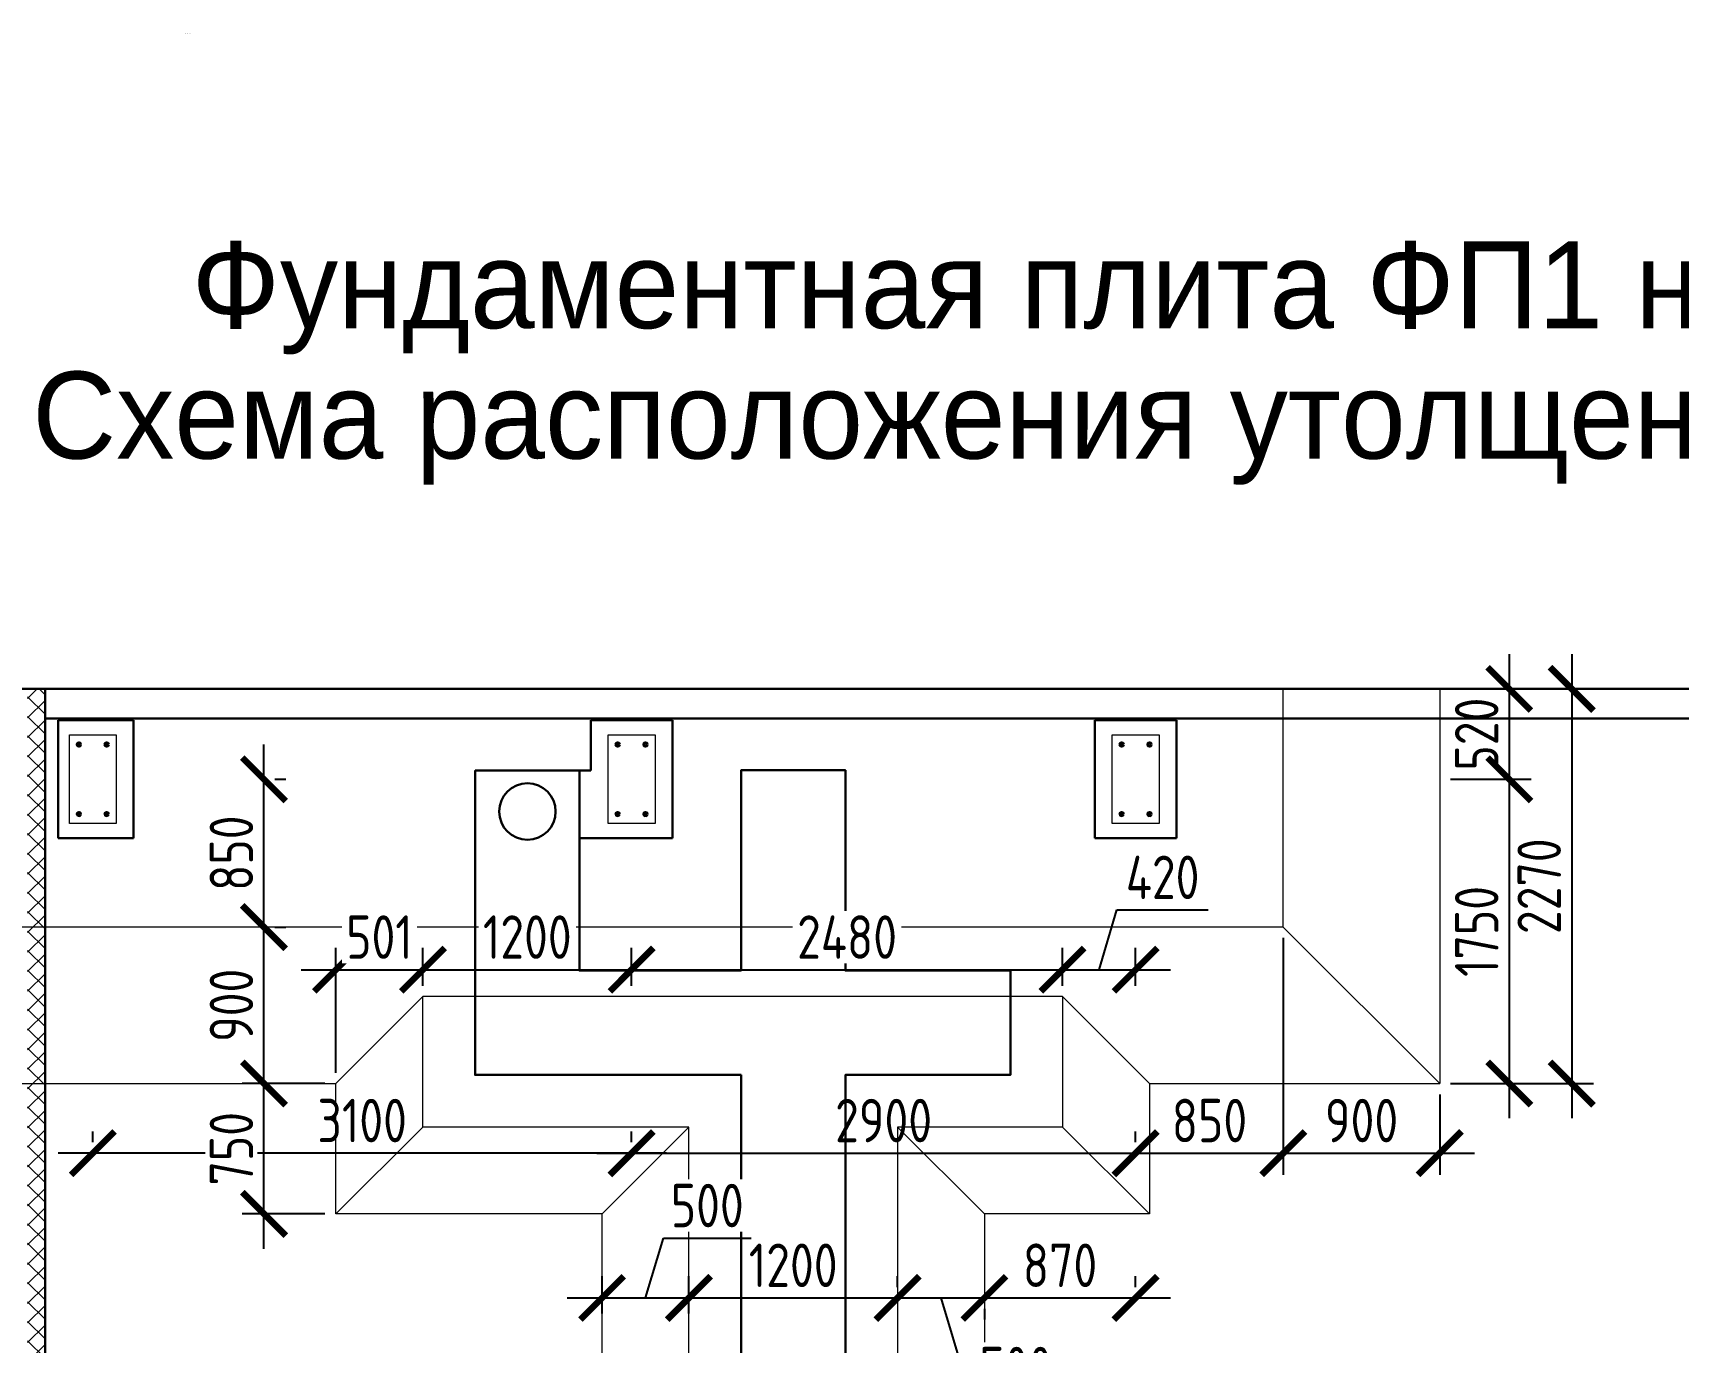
# Model space of a CAD drawing. Header units: millimetres. Extents: x 2559584 to 2748503, y -688364 to -611007.
# Drawn here: x 2578091 to 2587557, y -634865 to -627334 of the extents above; entities that cross this region are included whole.
import ezdxf
from ezdxf.enums import TextEntityAlignment as Align

# ---------------------------------------------------------------- set-up
doc = ezdxf.new("R2010")
doc.units = ezdxf.units.MM
doc.header["$LTSCALE"] = 50
doc.linetypes.add('PS-HIDDEN1', pattern=[4, 3, -1])
doc.layers.get('Defpoints').update_dxf_attribs({"color": 4})
for name, color, linetype, lineweight in [('___отверстия_пол', 84, 'Continuous', 35), ('_PP__F_Plate', 90, 'Continuous', 40), ('_PP_DIM Linear', 140, 'Continuous', 9), ('Тонкие', 175, 'Continuous', 20)]:
    doc.layers.add(name, color=color, linetype=linetype, lineweight=lineweight)
doc.styles.add('_PP_Text Style', font='isocpeur.ttf', dxfattribs={"width": 0.8})
doc.styles.add('PSTUDIO', font='pstudio.shx')
doc.dimstyles.new('_PP_DIM Style', dxfattribs={"dimtxt": 2.5, "dimasz": 2.5, "dimexe": 1.25, "dimexo": 0.625, "dimtad": 1, "dimdec": 0, "dimrnd": 0.001, "dimtxsty": '_PP_Text Style', "dimblk": 'ARCHTICK', "dimcen": 2.5, "dimdle": 2, "dimadec": 0, "dimazin": 2, "dimtfac": 0.75, "dimtdec": 0, "dimtmove": 0, "dimatfit": 3, "dimfxl": 1, "dimtolj": 1, "dimarcsym": 0})

# ---------------------------------------------------------------- blocks, each defined once
blk = doc.blocks.new('_ARCHTICK')
at = {"color": 0, "linetype": 'ByBlock', "const_width": 0.15}
blk.add_lwpolyline([(-0.5, -0.5), (0.5, 0.5)], dxfattribs=at)
blk = doc.blocks.new('*D561')
at = {"layer": '_PP_DIM Linear', "color": 0, "lineweight": -2, "transparency": 16777216}
for p, q in [((2581535.8, -633715.2), (2581535.8, -633652.7)), ((2584435.8, -633715.2), (2584435.8, -633652.7)), ((2581335.8, -633777.7), (2584635.8, -633777.7))]:
    blk.add_line(p, q, dxfattribs=at)
at = {"layer": 'Defpoints', "color": 0, "transparency": 16777216}
for p in [(2581535.8, -633777.7), (2584435.8, -633777.7), (2584435.8, -633777.7)]:
    blk.add_point(p, dxfattribs=at)
at = {"layer": '_PP_DIM Linear', "color": 0, "lineweight": -2, "transparency": 16777216, "xscale": 250, "yscale": 250, "zscale": 250, "rotation": 180}
blk.add_blockref('_ARCHTICK', (2581535.8, -633777.7), dxfattribs=at)
at = {"layer": '_PP_DIM Linear', "color": 0, "lineweight": -2, "transparency": 16777216, "xscale": 250, "yscale": 250, "zscale": 250}
blk.add_blockref('_ARCHTICK', (2584435.8, -633777.7), dxfattribs=at)
at = {"layer": '_PP_DIM Linear', "color": 0, "transparency": 16777216, "insert": (2582985.8, -633590.2), "char_height": 250, "attachment_point": 5, "style": '_PP_Text Style', "bg_fill": 3, "box_fill_scale": 1.1, "bg_fill_color": 256, "bg_fill_true_color": 13158600, "bg_fill_transparency": 0}
blk.add_mtext('\\A1;2900', dxfattribs=at)
blk = doc.blocks.new('*D562')
at = {"layer": '_PP_DIM Linear', "color": 0, "lineweight": -2, "transparency": 16777216}
for p, q in [((2585285.8, -633439.8), (2585285.8, -633902.7)), ((2584435.8, -633715.2), (2584435.8, -633652.7)), ((2584235.8, -633777.7), (2585485.8, -633777.7))]:
    blk.add_line(p, q, dxfattribs=at)
at = {"layer": 'Defpoints', "color": 0, "transparency": 16777216}
for p in [(2585285.8, -633377.3), (2584435.8, -633777.7), (2585285.8, -633777.7)]:
    blk.add_point(p, dxfattribs=at)
at = {"layer": '_PP_DIM Linear', "color": 0, "lineweight": -2, "transparency": 16777216, "xscale": 250, "yscale": 250, "zscale": 250, "rotation": 180}
blk.add_blockref('_ARCHTICK', (2584435.8, -633777.7), dxfattribs=at)
at = {"layer": '_PP_DIM Linear', "color": 0, "lineweight": -2, "transparency": 16777216, "xscale": 250, "yscale": 250, "zscale": 250}
blk.add_blockref('_ARCHTICK', (2585285.8, -633777.7), dxfattribs=at)
at = {"layer": '_PP_DIM Linear', "color": 0, "transparency": 16777216, "insert": (2584860.8, -633590.2), "char_height": 250, "attachment_point": 5, "style": '_PP_Text Style', "bg_fill": 3, "box_fill_scale": 1.1, "bg_fill_color": 256, "bg_fill_true_color": 13158600, "bg_fill_transparency": 0}
blk.add_mtext('\\A1;850', dxfattribs=at)
blk = doc.blocks.new('*D563')
at = {"layer": '_PP_DIM Linear', "color": 0, "lineweight": -2, "transparency": 16777216}
for p, q in [((2585285.8, -632539.8), (2585285.8, -633902.7)), ((2586185.8, -633439.8), (2586185.8, -633902.7)), ((2585085.8, -633777.7), (2586385.8, -633777.7))]:
    blk.add_line(p, q, dxfattribs=at)
at = {"layer": 'Defpoints', "color": 0, "transparency": 16777216}
for p in [(2585285.8, -632477.3), (2586185.8, -633377.3), (2586185.8, -633777.7)]:
    blk.add_point(p, dxfattribs=at)
at = {"layer": '_PP_DIM Linear', "color": 0, "lineweight": -2, "transparency": 16777216, "xscale": 250, "yscale": 250, "zscale": 250, "rotation": 180}
blk.add_blockref('_ARCHTICK', (2585285.8, -633777.7), dxfattribs=at)
at = {"layer": '_PP_DIM Linear', "color": 0, "lineweight": -2, "transparency": 16777216, "xscale": 250, "yscale": 250, "zscale": 250}
blk.add_blockref('_ARCHTICK', (2586185.8, -633777.7), dxfattribs=at)
at = {"layer": '_PP_DIM Linear', "color": 0, "transparency": 16777216, "insert": (2585735.8, -633590.2), "char_height": 250, "attachment_point": 5, "style": '_PP_Text Style', "bg_fill": 3, "box_fill_scale": 1.1, "bg_fill_color": 256, "bg_fill_true_color": 13158600, "bg_fill_transparency": 0}
blk.add_mtext('\\A1;900', dxfattribs=at)
blk = doc.blocks.new('*D564')
at = {"layer": '_PP_DIM Linear', "color": 0, "lineweight": -2, "transparency": 16777216}
for p, q in [((2578435.8, -633715.2), (2578435.8, -633652.7)), ((2581535.8, -633715.2), (2581535.8, -633652.7)), ((2581735.8, -633777.7), (2578235.8, -633777.7))]:
    blk.add_line(p, q, dxfattribs=at)
at = {"layer": 'Defpoints', "color": 0, "transparency": 16777216}
for p in [(2578435.8, -633777.7), (2578435.8, -633777.7), (2581535.8, -633777.7)]:
    blk.add_point(p, dxfattribs=at)
at = {"layer": '_PP_DIM Linear', "color": 0, "lineweight": -2, "transparency": 16777216, "xscale": 250, "yscale": 250, "zscale": 250, "rotation": 180}
blk.add_blockref('_ARCHTICK', (2578435.8, -633777.7), dxfattribs=at)
at = {"layer": '_PP_DIM Linear', "color": 0, "lineweight": -2, "transparency": 16777216, "xscale": 250, "yscale": 250, "zscale": 250}
blk.add_blockref('_ARCHTICK', (2581535.8, -633777.7), dxfattribs=at)
at = {"layer": '_PP_DIM Linear', "color": 0, "transparency": 16777216, "insert": (2579985.8, -633590.2), "char_height": 250, "attachment_point": 5, "style": '_PP_Text Style', "bg_fill": 3, "box_fill_scale": 1.1, "bg_fill_color": 256, "bg_fill_true_color": 13158600, "bg_fill_transparency": 0}
blk.add_mtext('\\A1;3100', dxfattribs=at)
blk = doc.blocks.new('*D585')
at = {"layer": '_PP_DIM Linear', "color": 0, "lineweight": -2, "ltscale": 100, "transparency": 16777216}
for p, q in [((2586585.9, -630907.3), (2586585.9, -631827.3)), ((2586248.3, -631107.3), (2586710.9, -631107.3)), ((2586248.3, -631627.3), (2586710.9, -631627.3))]:
    blk.add_line(p, q, dxfattribs=at)
at = {"layer": 'Defpoints', "color": 0, "ltscale": 100, "transparency": 16777216}
for p in [(2586185.8, -631107.3), (2586185.8, -631627.3)]:
    blk.add_point(p, dxfattribs=at)
at = {"layer": '_PP_DIM Linear', "color": 0, "lineweight": -2, "ltscale": 100, "transparency": 16777216, "xscale": 250, "yscale": 250, "zscale": 250}
for p, rotation in [((2586585.9, -631107.3), 90), ((2586585.9, -631627.3), 270)]:
    blk.add_blockref('_ARCHTICK', p, dxfattribs=dict(at, rotation=rotation))
at = {"layer": '_PP_DIM Linear', "color": 0, "ltscale": 100, "transparency": 16777216, "insert": (2586398.4, -631367.3), "char_height": 250, "attachment_point": 5, "rotation": 90, "style": '_PP_Text Style', "bg_fill": 3, "box_fill_scale": 1.1, "bg_fill_color": 256, "bg_fill_true_color": 13158600, "bg_fill_transparency": 0}
blk.add_mtext('\\A1;520', dxfattribs=at)
at = {"layer": 'Defpoints', "color": 0, "ltscale": 100, "transparency": 16777216}
blk.add_point((2586585.9, -631627.3), dxfattribs=at)
blk = doc.blocks.new('*D586')
at = {"layer": '_PP_DIM Linear', "color": 0, "lineweight": -2, "transparency": 16777216}
for p, q in [((2586585.9, -631427.3), (2586585.9, -633577.3)), ((2586248.3, -631627.3), (2586710.9, -631627.3)), ((2586248.3, -633377.3), (2586710.9, -633377.3))]:
    blk.add_line(p, q, dxfattribs=at)
at = {"layer": 'Defpoints', "color": 0, "transparency": 16777216}
for p in [(2586185.8, -631627.3), (2586185.8, -633377.3), (2586585.9, -633377.3)]:
    blk.add_point(p, dxfattribs=at)
at = {"layer": '_PP_DIM Linear', "color": 0, "lineweight": -2, "transparency": 16777216, "xscale": 250, "yscale": 250, "zscale": 250}
for p, rotation in [((2586585.9, -631627.3), 90), ((2586585.9, -633377.3), 270)]:
    blk.add_blockref('_ARCHTICK', p, dxfattribs=dict(at, rotation=rotation))
at = {"layer": '_PP_DIM Linear', "color": 0, "transparency": 16777216, "insert": (2586398.4, -632502.3), "char_height": 250, "attachment_point": 5, "rotation": 90, "style": '_PP_Text Style', "bg_fill": 3, "box_fill_scale": 1.1, "bg_fill_color": 256, "bg_fill_true_color": 13158600, "bg_fill_transparency": 0}
blk.add_mtext('\\A1;1750', dxfattribs=at)
blk = doc.blocks.new('*D587')
at = {"layer": '_PP_DIM Linear', "color": 0, "lineweight": -2, "transparency": 16777216}
for p, q in [((2586945.5, -630907.3), (2586945.5, -633577.3)), ((2586248.3, -631107.3), (2587070.5, -631107.3)), ((2586248.3, -633377.3), (2587070.5, -633377.3))]:
    blk.add_line(p, q, dxfattribs=at)
at = {"layer": 'Defpoints', "color": 0, "transparency": 16777216}
for p in [(2586185.8, -631107.3), (2586185.8, -633377.3), (2586945.5, -633377.3)]:
    blk.add_point(p, dxfattribs=at)
at = {"layer": '_PP_DIM Linear', "color": 0, "lineweight": -2, "transparency": 16777216, "xscale": 250, "yscale": 250, "zscale": 250}
for p, rotation in [((2586945.5, -631107.3), 90), ((2586945.5, -633377.3), 270)]:
    blk.add_blockref('_ARCHTICK', p, dxfattribs=dict(at, rotation=rotation))
at = {"layer": '_PP_DIM Linear', "color": 0, "transparency": 16777216, "insert": (2586758, -632242.3), "char_height": 250, "attachment_point": 5, "rotation": 90, "style": '_PP_Text Style', "bg_fill": 3, "box_fill_scale": 1.1, "bg_fill_color": 256, "bg_fill_true_color": 13158600, "bg_fill_transparency": 0}
blk.add_mtext('\\A1;2270', dxfattribs=at)
blk = doc.blocks.new('ФП')
at = {"layer": '_PP__F_Plate', "lineweight": 15, "true_color": 0xffffff}
h = blk.add_hatch(dxfattribs=at)
h.set_pattern_fill('ANSI37', scale=25)
h.set_pattern_definition([(45, (-152493.95, -10846.61), (-56.1266, 56.1266), []), (135, (-152493.95, -10846.61), (-56.1266, -56.1266), [])])
h.paths.add_polyline_path([(14725, 12340.5), (14725, 12520), (14625, 12520), (14625, 12000), (14725, 12000)])
h.paths.add_polyline_path([(14725, 12000), (14625, 12000), (14625, 11660.5), (14625, 11350), (14725, 11350)])
h.paths.add_polyline_path([(14725, 11350), (14625, 11350), (14625, 10450), (14725, 10450)])
h.paths.add_polyline_path([(14725, 10450), (14625, 10450), (14625, 7550), (14725, 7550)])
h.paths.add_polyline_path([(14725, 7452.7, 0.017103), (14625, 7469.8), (14625, 6800), (14725, 6800)])
h.paths.add_polyline_path([(14725, 6650), (14625, 6650), (14625, 6000), (14725, 6000)])
h.paths.add_polyline_path([(14725, 6800), (14625, 6800), (14625, 6650), (14725, 6650)])
h.paths.add_polyline_path([(14725, 6000), (14625, 6000), (14625, 5700), (14725, 5700)])
h.paths.add_polyline_path([(14725, 5700), (14625, 5700), (14625, 5350), (14725, 5350)])
h.paths.add_polyline_path([(14725, 5350), (14625, 5350), (14625, 4530.2, 0.017103), (14725, 4547.3)])
h.paths.add_polyline_path([(14725, 4547.3, -0.017103), (14625, 4530.2), (14625, 4450), (14725, 4450)])
h.paths.add_polyline_path([(14725, 4450), (14625, 4450), (14625, 1550), (14725, 1550)])
h.paths.add_polyline_path([(14725, 1550), (14625, 1550), (14625, 650), (14725, 650)])
h.paths.add_polyline_path([(14725, 650), (14625, 650), (14625, 0), (14725, 0)])
h.paths.add_polyline_path([(14725, 0), (14625, 0), (14625, -339.5), (14625, -520), (14725, -520)])
at = {"ltscale": 120}
for centre in [(14920, 12200), (15080, 12200), (18020, 12200), (18180, 12200), (20920, 12200), (21080, 12200), (14920, 11800), (15080, 11800), (18020, 11800), (18180, 11800), (20920, 11800), (21080, 11800)]:
    blk.add_circle(centre, 10, dxfattribs=at)
at = {"color": 3, "lineweight": 30}
blk.add_circle((17500.4, 11814.5), 162.5, dxfattribs=at)
at = {"layer": '___отверстия_пол', "color": 1, "lineweight": -2}
blk.add_lwpolyline([(18730, 10300), (17199.1, 10300), (17200, 10900), (17200, 10900), (17200, 10900), (17200.1, 12050), (17800.1, 12050), (17800, 10900), (18730, 10900), (18730, 12052), (19330, 12052), (19330, 10900), (20279.6, 10900), (20279.6, 10300), (19330, 10300), (19330, 8265), (18730, 8265)], close=True, dxfattribs=at)
at = {"layer": '_PP__F_Plate', "lineweight": -2}
for p, q in [((14725, 12520), (14725, -520)), ((14800, 11660.5), (14800, 12340.5)), ((15235, 12340.5), (14800, 12340.5)), ((15235, 11660.5), (15235, 12340.5)), ((18335, 12340.5), (17865, 12340.5)), ((17865, 12050), (17865, 12340.5)), ((18335, 11660.5), (18335, 12340.5)), ((20765, 11660.5), (20765, 12340.5)), ((21235, 12340.5), (20765, 12340.5)), ((21235, 11660.5), (21235, 12340.5)), ((15235, 11660.5), (14800, 11660.5)), ((18335, 11660.5), (17800.1, 11660.5)), ((17865, 11660.5), (17865, 11660.5)), ((21235, 11660.5), (20765, 11660.5))]:
    blk.add_line(p, q, dxfattribs=at)
at = {"layer": '_PP__F_Plate', "linetype": 'PS-HIDDEN1', "lineweight": 15, "ltscale": 100}
for p, q in [((21850, 11150), (21850, 12520)), ((22750, 12520), (22750, 10250)), ((21850, 11150), (13500, 11150)), ((21850, 11150), (22750, 10250)), ((14000, 10250), (16399, 10250)), ((21079.6, 10250), (22750, 10250))]:
    blk.add_line(p, q, dxfattribs=at)
at = {"layer": '_PP__F_Plate', "lineweight": -2, "ltscale": 150}
blk.add_line((14725, 12350), (45380, 12350), dxfattribs=at)
at = {"layer": '_PP__F_Plate', "color": 1, "linetype": 'PS-HIDDEN1', "lineweight": 15, "ltscale": 100}
blk.add_line((20579.6, 10750), (16899.8, 10750), dxfattribs=at)
at = {"layer": '_PP__F_Plate', "lineweight": -2, "ltscale": 150}
blk.add_lwpolyline([(12270, 12520), (33130, 12520)], dxfattribs=at)
at = {"layer": '_PP__F_Plate', "lineweight": -2}
blk.add_lwpolyline([(17800.1, 12050), (17865, 12050)], dxfattribs=at)
at = {"layer": '_PP__F_Plate', "color": 1, "linetype": 'PS-HIDDEN1', "lineweight": 15, "ltscale": 100}
for points in [[(16399, 10250), (16899.8, 10750)], [(20579.6, 10750), (20579.6, 10000), (19630, 10000), (19630, 7249.9), (18430, 7249.9), (18430, 10000), (16898.7, 10000), (16899.8, 10750)], [(21079.6, 10250), (20579.6, 10750)], [(17930, 7749.9), (17930, 9500), (16397.9, 9500), (16399, 10250)], [(21079.6, 10250), (21079.6, 9500), (20130, 9500), (20130, 7749.9)], [(16397.9, 9500), (16898.7, 10000)], [(17930, 9500), (18430, 10000)], [(20130, 9500), (19630, 10000)], [(21079.6, 9500), (20579.6, 10000)]]:
    blk.add_lwpolyline(points, dxfattribs=at)
at = {"layer": 'Тонкие', "ltscale": 120}
for points in [[(14865, 11745), (14865, 12255), (15135, 12255), (15135, 11745)], [(17965, 11745), (17965, 12255), (18235, 12255), (18235, 11745)], [(20865, 11745), (20865, 12255), (21135, 12255), (21135, 11745)]]:
    blk.add_lwpolyline(points, close=True, dxfattribs=at)
blk = doc.blocks.new('*D450')
at = {"layer": '_PP_DIM Linear', "color": 0, "lineweight": -2, "transparency": 16777216}
for p, q in [((2581615.8, -634610.4), (2581718.9, -634266.6)), ((2581718.9, -634266.6), (2582223.9, -634266.6)), ((2581365.8, -634700.5), (2581365.8, -634485.4)), ((2581865.8, -634700.5), (2581865.8, -634485.4)), ((2581165.8, -634610.4), (2582065.8, -634610.4))]:
    blk.add_line(p, q, dxfattribs=at)
at = {"layer": 'Defpoints', "color": 0, "transparency": 16777216}
for p in [(2581865.8, -634610.4), (2581365.8, -634763), (2581865.8, -634763)]:
    blk.add_point(p, dxfattribs=at)
at = {"layer": '_PP_DIM Linear', "color": 0, "lineweight": -2, "transparency": 16777216, "xscale": 250, "yscale": 250, "zscale": 250, "rotation": 180}
blk.add_blockref('_ARCHTICK', (2581365.8, -634610.4), dxfattribs=at)
at = {"layer": '_PP_DIM Linear', "color": 0, "lineweight": -2, "transparency": 16777216, "xscale": 250, "yscale": 250, "zscale": 250}
blk.add_blockref('_ARCHTICK', (2581865.8, -634610.4), dxfattribs=at)
at = {"layer": '_PP_DIM Linear', "color": 0, "transparency": 16777216, "insert": (2581971.4, -634079.1), "char_height": 250, "attachment_point": 5, "style": '_PP_Text Style', "bg_fill": 3, "box_fill_scale": 1.1, "bg_fill_color": 256, "bg_fill_true_color": 13158600, "bg_fill_transparency": 0}
blk.add_mtext('\\A1;500', dxfattribs=at)
blk = doc.blocks.new('*D451')
at = {"layer": '_PP_DIM Linear', "color": 0, "lineweight": -2, "transparency": 16777216}
for p, q in [((2581865.8, -634700.5), (2581865.8, -634485.4)), ((2583065.8, -634547.9), (2583065.8, -634485.4)), ((2581665.8, -634610.4), (2583265.8, -634610.4))]:
    blk.add_line(p, q, dxfattribs=at)
at = {"layer": 'Defpoints', "color": 0, "transparency": 16777216}
for p in [(2583065.8, -634610.4), (2583065.8, -634610.4), (2581865.8, -634763)]:
    blk.add_point(p, dxfattribs=at)
at = {"layer": '_PP_DIM Linear', "color": 0, "lineweight": -2, "transparency": 16777216, "xscale": 250, "yscale": 250, "zscale": 250, "rotation": 180}
blk.add_blockref('_ARCHTICK', (2581865.8, -634610.4), dxfattribs=at)
at = {"layer": '_PP_DIM Linear', "color": 0, "lineweight": -2, "transparency": 16777216, "xscale": 250, "yscale": 250, "zscale": 250}
blk.add_blockref('_ARCHTICK', (2583065.8, -634610.4), dxfattribs=at)
at = {"layer": '_PP_DIM Linear', "color": 0, "transparency": 16777216, "insert": (2582465.8, -634422.9), "char_height": 250, "attachment_point": 5, "style": '_PP_Text Style', "bg_fill": 3, "box_fill_scale": 1.1, "bg_fill_color": 256, "bg_fill_true_color": 13158600, "bg_fill_transparency": 0}
blk.add_mtext('\\A1;1200', dxfattribs=at)
blk = doc.blocks.new('*D452')
at = {"layer": '_PP_DIM Linear', "color": 0, "lineweight": -2, "transparency": 16777216}
for p, q in [((2583065.8, -634547.9), (2583065.8, -634485.4)), ((2582865.8, -634610.4), (2583765.8, -634610.4)), ((2583315.8, -634610.4), (2583493.9, -635204.1)), ((2583565.8, -634672.9), (2583565.8, -634735.4)), ((2583493.9, -635204.1), (2583998.9, -635204.1))]:
    blk.add_line(p, q, dxfattribs=at)
at = {"layer": 'Defpoints', "color": 0, "transparency": 16777216}
for p in [(2583065.8, -634610.4), (2583565.8, -634610.4), (2583565.8, -634610.4)]:
    blk.add_point(p, dxfattribs=at)
at = {"layer": '_PP_DIM Linear', "color": 0, "lineweight": -2, "transparency": 16777216, "xscale": 250, "yscale": 250, "zscale": 250, "rotation": 180}
blk.add_blockref('_ARCHTICK', (2583065.8, -634610.4), dxfattribs=at)
at = {"layer": '_PP_DIM Linear', "color": 0, "lineweight": -2, "transparency": 16777216, "xscale": 250, "yscale": 250, "zscale": 250}
blk.add_blockref('_ARCHTICK', (2583565.8, -634610.4), dxfattribs=at)
at = {"layer": '_PP_DIM Linear', "color": 0, "transparency": 16777216, "insert": (2583746.4, -635016.6), "char_height": 250, "attachment_point": 5, "style": '_PP_Text Style', "bg_fill": 3, "box_fill_scale": 1.1, "bg_fill_color": 256, "bg_fill_true_color": 13158600, "bg_fill_transparency": 0}
blk.add_mtext('\\A1;500', dxfattribs=at)
blk = doc.blocks.new('*D453')
at = {"layer": '_PP_DIM Linear', "color": 0, "lineweight": -2, "transparency": 16777216}
for p, q in [((2584435.8, -634547.9), (2584435.8, -634485.4)), ((2583365.8, -634610.4), (2584635.8, -634610.4)), ((2583565.8, -634672.9), (2583565.8, -634735.4))]:
    blk.add_line(p, q, dxfattribs=at)
at = {"layer": 'Defpoints', "color": 0, "transparency": 16777216}
for p in [(2583565.8, -634610.4), (2584435.8, -634610.4), (2584435.8, -634610.4)]:
    blk.add_point(p, dxfattribs=at)
at = {"layer": '_PP_DIM Linear', "color": 0, "lineweight": -2, "transparency": 16777216, "xscale": 250, "yscale": 250, "zscale": 250, "rotation": 180}
blk.add_blockref('_ARCHTICK', (2583565.8, -634610.4), dxfattribs=at)
at = {"layer": '_PP_DIM Linear', "color": 0, "lineweight": -2, "transparency": 16777216, "xscale": 250, "yscale": 250, "zscale": 250}
blk.add_blockref('_ARCHTICK', (2584435.8, -634610.4), dxfattribs=at)
at = {"layer": '_PP_DIM Linear', "color": 0, "transparency": 16777216, "insert": (2584000.8, -634422.9), "char_height": 250, "attachment_point": 5, "style": '_PP_Text Style', "bg_fill": 3, "box_fill_scale": 1.1, "bg_fill_color": 256, "bg_fill_true_color": 13158600, "bg_fill_transparency": 0}
blk.add_mtext('\\A1;870', dxfattribs=at)
blk = doc.blocks.new('*D454')
at = {"layer": '_PP_DIM Linear', "color": 0, "lineweight": -2, "transparency": 16777216}
for p, q in [((2579834.8, -633314.8), (2579834.8, -632597.4)), ((2580335.6, -632814.8), (2580335.6, -632597.4)), ((2579634.8, -632722.4), (2580535.6, -632722.4))]:
    blk.add_line(p, q, dxfattribs=at)
at = {"layer": 'Defpoints', "color": 0, "transparency": 16777216}
for p in [(2580335.6, -632877.3), (2579834.8, -633377.3)]:
    blk.add_point(p, dxfattribs=at)
at = {"layer": '_PP_DIM Linear', "color": 0, "lineweight": -2, "transparency": 16777216, "xscale": 250, "yscale": 250, "zscale": 250, "rotation": 180}
blk.add_blockref('_ARCHTICK', (2579834.8, -632722.4), dxfattribs=at)
at = {"layer": '_PP_DIM Linear', "color": 0, "lineweight": -2, "transparency": 16777216, "xscale": 250, "yscale": 250, "zscale": 250}
blk.add_blockref('_ARCHTICK', (2580335.6, -632722.4), dxfattribs=at)
at = {"layer": '_PP_DIM Linear', "color": 0, "transparency": 16777216, "insert": (2580085.2, -632534.9), "char_height": 250, "attachment_point": 5, "style": '_PP_Text Style', "bg_fill": 3, "box_fill_scale": 1.1, "bg_fill_color": 256, "bg_fill_true_color": 13158600, "bg_fill_transparency": 0}
blk.add_mtext('\\A1;501', dxfattribs=at)
at = {"layer": 'Defpoints', "color": 0, "transparency": 16777216}
blk.add_point((2580335.6, -632722.4), dxfattribs=at)
blk = doc.blocks.new('*D455')
at = {"layer": '_PP_DIM Linear', "color": 0, "lineweight": -2, "transparency": 16777216}
for p, q in [((2580335.6, -632814.8), (2580335.6, -632597.4)), ((2581535.8, -632814.8), (2581535.8, -632597.4)), ((2580135.6, -632722.4), (2581735.8, -632722.4))]:
    blk.add_line(p, q, dxfattribs=at)
at = {"layer": 'Defpoints', "color": 0, "transparency": 16777216}
for p in [(2581535.8, -632722.4), (2580335.6, -632877.3), (2581535.8, -632877.3)]:
    blk.add_point(p, dxfattribs=at)
at = {"layer": '_PP_DIM Linear', "color": 0, "lineweight": -2, "transparency": 16777216, "xscale": 250, "yscale": 250, "zscale": 250, "rotation": 180}
blk.add_blockref('_ARCHTICK', (2580335.6, -632722.4), dxfattribs=at)
at = {"layer": '_PP_DIM Linear', "color": 0, "lineweight": -2, "transparency": 16777216, "xscale": 250, "yscale": 250, "zscale": 250}
blk.add_blockref('_ARCHTICK', (2581535.8, -632722.4), dxfattribs=at)
at = {"layer": '_PP_DIM Linear', "color": 0, "transparency": 16777216, "insert": (2580935.7, -632534.9), "char_height": 250, "attachment_point": 5, "style": '_PP_Text Style', "bg_fill": 3, "box_fill_scale": 1.1, "bg_fill_color": 256, "bg_fill_true_color": 13158600, "bg_fill_transparency": 0}
blk.add_mtext('\\A1;1200', dxfattribs=at)
blk = doc.blocks.new('*D456')
at = {"layer": '_PP_DIM Linear', "color": 0, "lineweight": -2, "transparency": 16777216}
for p, q in [((2581535.8, -632814.8), (2581535.8, -632597.4)), ((2584015.4, -632814.8), (2584015.4, -632597.4)), ((2581335.8, -632722.4), (2584215.4, -632722.4))]:
    blk.add_line(p, q, dxfattribs=at)
at = {"layer": 'Defpoints', "color": 0, "transparency": 16777216}
for p in [(2584015.4, -632722.4), (2581535.8, -632877.3), (2584015.4, -632877.3)]:
    blk.add_point(p, dxfattribs=at)
at = {"layer": '_PP_DIM Linear', "color": 0, "lineweight": -2, "transparency": 16777216, "xscale": 250, "yscale": 250, "zscale": 250, "rotation": 180}
blk.add_blockref('_ARCHTICK', (2581535.8, -632722.4), dxfattribs=at)
at = {"layer": '_PP_DIM Linear', "color": 0, "lineweight": -2, "transparency": 16777216, "xscale": 250, "yscale": 250, "zscale": 250}
blk.add_blockref('_ARCHTICK', (2584015.4, -632722.4), dxfattribs=at)
at = {"layer": '_PP_DIM Linear', "color": 0, "transparency": 16777216, "insert": (2582775.6, -632534.9), "char_height": 250, "attachment_point": 5, "style": '_PP_Text Style', "bg_fill": 3, "box_fill_scale": 1.1, "bg_fill_color": 256, "bg_fill_true_color": 13158600, "bg_fill_transparency": 0}
blk.add_mtext('\\A1;2480', dxfattribs=at)
blk = doc.blocks.new('*D457')
at = {"layer": '_PP_DIM Linear', "color": 0, "lineweight": -2, "transparency": 16777216}
for p, q in [((2584225.6, -632722.4), (2584328.7, -632378.7)), ((2584328.7, -632378.7), (2584853.7, -632378.7)), ((2584015.4, -632814.8), (2584015.4, -632597.4)), ((2584435.8, -632814.8), (2584435.8, -632597.4)), ((2583815.4, -632722.4), (2584635.8, -632722.4))]:
    blk.add_line(p, q, dxfattribs=at)
at = {"layer": 'Defpoints', "color": 0, "transparency": 16777216}
for p in [(2584435.8, -632722.4), (2584015.4, -632877.3), (2584435.8, -632877.3)]:
    blk.add_point(p, dxfattribs=at)
at = {"layer": '_PP_DIM Linear', "color": 0, "lineweight": -2, "transparency": 16777216, "xscale": 250, "yscale": 250, "zscale": 250, "rotation": 180}
blk.add_blockref('_ARCHTICK', (2584015.4, -632722.4), dxfattribs=at)
at = {"layer": '_PP_DIM Linear', "color": 0, "lineweight": -2, "transparency": 16777216, "xscale": 250, "yscale": 250, "zscale": 250}
blk.add_blockref('_ARCHTICK', (2584435.8, -632722.4), dxfattribs=at)
at = {"layer": '_PP_DIM Linear', "color": 0, "transparency": 16777216, "insert": (2584591.2, -632191.2), "char_height": 250, "attachment_point": 5, "style": '_PP_Text Style', "bg_fill": 3, "box_fill_scale": 1.1, "bg_fill_color": 256, "bg_fill_true_color": 13158600, "bg_fill_transparency": 0}
blk.add_mtext('\\A1;420', dxfattribs=at)
blk = doc.blocks.new('*D458')
at = {"layer": '_PP_DIM Linear', "color": 0, "lineweight": -2, "transparency": 16777216}
for p, q in [((2579420.8, -634327.3), (2579420.8, -633177.3)), ((2579771.2, -633377.3), (2579295.8, -633377.3)), ((2579771.2, -634127.3), (2579295.8, -634127.3))]:
    blk.add_line(p, q, dxfattribs=at)
at = {"layer": 'Defpoints', "color": 0, "transparency": 16777216}
for p in [(2579420.8, -633377.3), (2579833.7, -633377.3), (2579833.7, -634127.3)]:
    blk.add_point(p, dxfattribs=at)
at = {"layer": '_PP_DIM Linear', "color": 0, "lineweight": -2, "transparency": 16777216, "xscale": 250, "yscale": 250, "zscale": 250}
for p, rotation in [((2579420.8, -633377.3), 90), ((2579420.8, -634127.3), 270)]:
    blk.add_blockref('_ARCHTICK', p, dxfattribs=dict(at, rotation=rotation))
at = {"layer": '_PP_DIM Linear', "color": 0, "transparency": 16777216, "insert": (2579233.3, -633752.3), "char_height": 250, "attachment_point": 5, "rotation": 90, "style": '_PP_Text Style', "bg_fill": 3, "box_fill_scale": 1.1, "bg_fill_color": 256, "bg_fill_true_color": 13158600, "bg_fill_transparency": 0}
blk.add_mtext('\\A1;750', dxfattribs=at)
blk = doc.blocks.new('*D459')
at = {"layer": '_PP_DIM Linear', "color": 0, "lineweight": -2, "transparency": 16777216}
for p, q in [((2579420.8, -633577.3), (2579420.8, -632277.3)), ((2579483.3, -632477.3), (2579545.8, -632477.3)), ((2579771.2, -633377.3), (2579295.8, -633377.3))]:
    blk.add_line(p, q, dxfattribs=at)
at = {"layer": 'Defpoints', "color": 0, "transparency": 16777216}
for p in [(2579420.8, -632477.3), (2579420.8, -632477.3), (2579833.7, -633377.3)]:
    blk.add_point(p, dxfattribs=at)
at = {"layer": '_PP_DIM Linear', "color": 0, "lineweight": -2, "transparency": 16777216, "xscale": 250, "yscale": 250, "zscale": 250}
for p, rotation in [((2579420.8, -632477.3), 90), ((2579420.8, -633377.3), 270)]:
    blk.add_blockref('_ARCHTICK', p, dxfattribs=dict(at, rotation=rotation))
at = {"layer": '_PP_DIM Linear', "color": 0, "transparency": 16777216, "insert": (2579233.3, -632927.3), "char_height": 250, "attachment_point": 5, "rotation": 90, "style": '_PP_Text Style', "bg_fill": 3, "box_fill_scale": 1.1, "bg_fill_color": 256, "bg_fill_true_color": 13158600, "bg_fill_transparency": 0}
blk.add_mtext('\\A1;900', dxfattribs=at)
blk = doc.blocks.new('*D460')
at = {"layer": '_PP_DIM Linear', "color": 0, "lineweight": -2, "transparency": 16777216}
for p, q in [((2579420.8, -632677.3), (2579420.8, -631427.3)), ((2579483.3, -631627.3), (2579545.8, -631627.3)), ((2579483.3, -632477.3), (2579545.8, -632477.3))]:
    blk.add_line(p, q, dxfattribs=at)
at = {"layer": 'Defpoints', "color": 0, "transparency": 16777216}
for p in [(2579420.8, -631627.3), (2579420.8, -631627.3), (2579420.8, -632477.3)]:
    blk.add_point(p, dxfattribs=at)
at = {"layer": '_PP_DIM Linear', "color": 0, "lineweight": -2, "transparency": 16777216, "xscale": 250, "yscale": 250, "zscale": 250}
for p, rotation in [((2579420.8, -631627.3), 90), ((2579420.8, -632477.3), 270)]:
    blk.add_blockref('_ARCHTICK', p, dxfattribs=dict(at, rotation=rotation))
at = {"layer": '_PP_DIM Linear', "color": 0, "transparency": 16777216, "insert": (2579233.3, -632052.3), "char_height": 250, "attachment_point": 5, "rotation": 90, "style": '_PP_Text Style', "bg_fill": 3, "box_fill_scale": 1.1, "bg_fill_color": 256, "bg_fill_true_color": 13158600, "bg_fill_transparency": 0}
blk.add_mtext('\\A1;850', dxfattribs=at)

msp = doc.modelspace()

# ---------------------------------------------------------------- texts
at = {"style": 'PSTUDIO'}
for s, p in [('Фундаментная плита ФП1 на отм. -0,100', (2585323.3, -629182.3)), ('Схема расположения утолщений под колонны', (2585323.3, -629932.4))]:
    msp.add_text(s, height=500, dxfattribs=at).set_placement(p, align=Align.BOTTOM_CENTER)
at = {"layer": '_PP__F_Plate', "color": 6, "style": '_PP_Text Style', "width": 0.8}
msp.add_text('Базы еще не поправил', height=2.5, dxfattribs=at).set_placement((2578964.5, -627336.3))

# ---------------------------------------------------------------- dimensions: what is measured, and where the dimension line sits
at = {"layer": '_PP_DIM Linear', "ltscale": 100}
dim = msp.add_linear_dim(base=(2586585.9, -631627.3), p1=(2586185.8, -631107.3), p2=(2586185.8, -631627.3), angle=270, dimstyle='_PP_DIM Style', override={"dimscale": 100, "dimtfill": 1}, dxfattribs=at)
dim.commit()
dim.dimension.update_dxf_attribs({"geometry": '*D585', "text_midpoint": (2586398.4, -631367.3)})
at = {"layer": '_PP_DIM Linear'}
dim = msp.add_linear_dim(base=(2584435.8, -633777.7), p1=(2581535.8, -633777.7), p2=(2584435.8, -633777.7), dimstyle='_PP_DIM Style', override={"dimscale": 100, "dimtmove": 1, "dimtfill": 1}, dxfattribs=at)
dim.commit()
dim.dimension.update_dxf_attribs({"geometry": '*D561', "text_midpoint": (2582985.8, -633590.2)})

# ---------------------------------------------------------------- next in the draw order: dimensions: what is measured, and where the dimension line sits
for base, p1, p2, picture, middle in [((2578435.8, -633777.7), (2581535.8, -633777.7), (2578435.8, -633777.7), '*D564', (2579985.8, -633590.2)), ((2585285.8, -633777.7), (2584435.8, -633777.7), (2585285.8, -633377.3), '*D562', (2584860.8, -633590.2))]:
    dim = msp.add_linear_dim(base=base, p1=p1, p2=p2, dimstyle='_PP_DIM Style', override={"dimscale": 100, "dimtmove": 1, "dimtfill": 1}, dxfattribs=at)
    dim.commit()
    dim.dimension.update_dxf_attribs({"geometry": picture, "text_midpoint": middle})

# ---------------------------------------------------------------- next in the draw order: dimensions: what is measured, and where the dimension line sits
dim = msp.add_linear_dim(base=(2586185.8, -633777.7), p1=(2585285.8, -632477.3), p2=(2586185.8, -633377.3), dimstyle='_PP_DIM Style', override={"dimscale": 100, "dimtmove": 1, "dimtfill": 1}, dxfattribs=at)
dim.commit()
dim.dimension.update_dxf_attribs({"geometry": '*D563', "text_midpoint": (2585735.8, -633590.2)})

# ---------------------------------------------------------------- next in the draw order: dimensions: what is measured, and where the dimension line sits
dim = msp.add_linear_dim(base=(2586585.9, -633377.3), p1=(2586185.8, -631627.3), p2=(2586185.8, -633377.3), angle=270, dimstyle='_PP_DIM Style', override={"dimscale": 100, "dimtmove": 1, "dimtfill": 1}, dxfattribs=at)
dim.commit()
dim.dimension.update_dxf_attribs({"geometry": '*D586', "text_midpoint": (2586398.4, -632502.3)})

# ---------------------------------------------------------------- next in the draw order: dimensions: what is measured, and where the dimension line sits
dim = msp.add_linear_dim(base=(2586945.5, -633377.3), p1=(2586185.8, -631107.3), p2=(2586185.8, -633377.3), angle=270, dimstyle='_PP_DIM Style', override={"dimscale": 100, "dimtmove": 1, "dimtfill": 1}, dxfattribs=at)
dim.commit()
dim.dimension.update_dxf_attribs({"geometry": '*D587', "text_midpoint": (2586758, -632242.3)})

# ---------------------------------------------------------------- next in the draw order: block references
at = {"layer": '_PP__F_Plate', "color": 3, "lineweight": 30}
msp.add_blockref('ФП', (2563435.8, -643627.3), dxfattribs=at)

# ---------------------------------------------------------------- next in the draw order: dimensions: what is measured, and where the dimension line sits
at = {"layer": '_PP_DIM Linear'}
for base, p1, p2, picture, middle in [((2580335.6, -632722.4), (2579834.8, -633377.3), (2580335.6, -632877.3), '*D454', (2580085.2, -632534.9)), ((2581865.8, -634610.4), (2581365.8, -634763), (2581865.8, -634763), '*D450', (2581781.4, -634079.1))]:
    dim = msp.add_linear_dim(base=base, p1=p1, p2=p2, dimstyle='_PP_DIM Style', override={"dimscale": 100, "dimtmove": 1, "dimtfill": 1}, dxfattribs=at)
    dim.commit()
    dim.dimension.update_dxf_attribs({"geometry": picture, "text_midpoint": middle})

# ---------------------------------------------------------------- next in the draw order: dimensions: what is measured, and where the dimension line sits
for base, p1, p2, picture, middle in [((2581535.8, -632722.4), (2580335.6, -632877.3), (2581535.8, -632877.3), '*D455', (2580935.7, -632534.9)), ((2583065.8, -634610.4), (2581865.8, -634763), (2583065.8, -634610.4), '*D451', (2582465.8, -634422.9))]:
    dim = msp.add_linear_dim(base=base, p1=p1, p2=p2, dimstyle='_PP_DIM Style', override={"dimscale": 100, "dimtmove": 1, "dimtfill": 1}, dxfattribs=at)
    dim.commit()
    dim.dimension.update_dxf_attribs({"geometry": picture, "text_midpoint": middle})
dim = msp.add_linear_dim(base=(2579420.8, -633377.3), p1=(2579833.7, -634127.3), p2=(2579833.7, -633377.3), angle=90, dimstyle='_PP_DIM Style', override={"dimscale": 100, "dimtmove": 1, "dimtfill": 1}, dxfattribs=at)
dim.commit()
dim.dimension.update_dxf_attribs({"geometry": '*D458', "text_midpoint": (2579233.3, -633752.3)})

# ---------------------------------------------------------------- next in the draw order: dimensions: what is measured, and where the dimension line sits
dim = msp.add_linear_dim(base=(2579420.8, -632477.3), p1=(2579833.7, -633377.3), p2=(2579420.8, -632477.3), angle=90, dimstyle='_PP_DIM Style', override={"dimscale": 100, "dimtmove": 1, "dimtfill": 1}, dxfattribs=at)
dim.commit()
dim.dimension.update_dxf_attribs({"geometry": '*D459', "text_midpoint": (2579233.3, -632927.3)})
for base, p1, p2, picture, middle in [((2584015.4, -632722.4), (2581535.8, -632877.3), (2584015.4, -632877.3), '*D456', (2582775.6, -632534.9)), ((2583565.8, -634610.4), (2583065.8, -634610.4), (2583565.8, -634610.4), '*D452', (2583556.4, -635016.6))]:
    dim = msp.add_linear_dim(base=base, p1=p1, p2=p2, dimstyle='_PP_DIM Style', override={"dimscale": 100, "dimtmove": 1, "dimtfill": 1}, dxfattribs=at)
    dim.commit()
    dim.dimension.update_dxf_attribs({"geometry": picture, "text_midpoint": middle})

# ---------------------------------------------------------------- next in the draw order: dimensions: what is measured, and where the dimension line sits
dim = msp.add_linear_dim(base=(2579420.8, -631627.3), p1=(2579420.8, -632477.3), p2=(2579420.8, -631627.3), angle=90, dimstyle='_PP_DIM Style', override={"dimscale": 100, "dimtmove": 1, "dimtfill": 1}, dxfattribs=at)
dim.commit()
dim.dimension.update_dxf_attribs({"geometry": '*D460', "text_midpoint": (2579233.3, -632052.3)})
for base, p1, p2, picture, middle in [((2584435.8, -632722.4), (2584015.4, -632877.3), (2584435.8, -632877.3), '*D457', (2584391.2, -632191.2)), ((2584435.8, -634610.4), (2583565.8, -634610.4), (2584435.8, -634610.4), '*D453', (2584000.8, -634422.9))]:
    dim = msp.add_linear_dim(base=base, p1=p1, p2=p2, dimstyle='_PP_DIM Style', override={"dimscale": 100, "dimtmove": 1, "dimtfill": 1}, dxfattribs=at)
    dim.commit()
    dim.dimension.update_dxf_attribs({"geometry": picture, "text_midpoint": middle})

doc.saveas('drawing.dxf')
